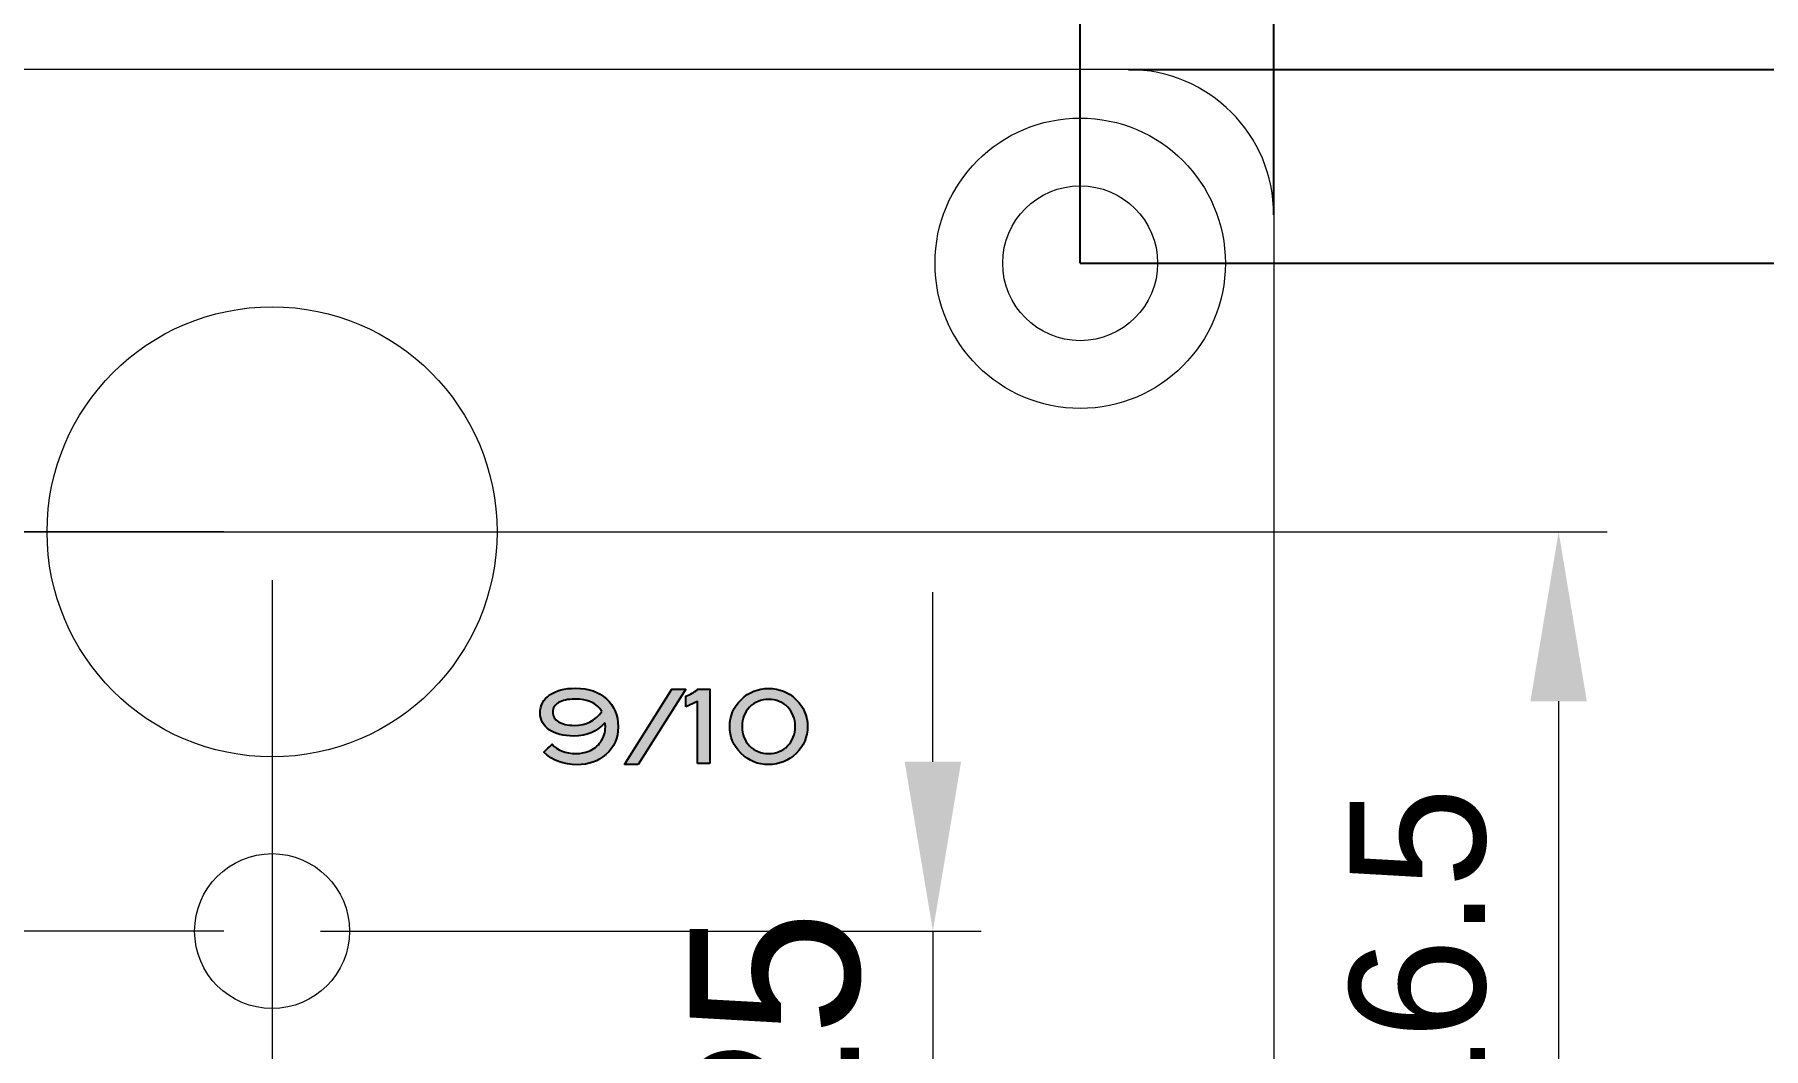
# Model space of a CAD drawing. Header units: millimetres. Extents: x 51 to 281, y -13 to 104.
# Drawn here: x 196.62 to 232.35, y 52.43 to 73.38 of the extents above; entities that cross this region are included whole.
import ezdxf

# ---------------------------------------------------------------- set-up
doc = ezdxf.new("R2010")
doc.units = ezdxf.units.MM
doc.header["$MEASUREMENT"] = 0
doc.layers.add('AM_5', color=3, linetype='Continuous', lineweight=15)
doc.layers.add('Labels', color=7, linetype='Continuous')
doc.styles.add('TH_GBDIM', font='romans.shx', dxfattribs={"width": 0.8, "bigfont": 'gbcbig.shx'})
doc.dimstyles.new('AM_GB$0', dxfattribs={"dimtxt": 3.5, "dimasz": 3.5, "dimexe": 1, "dimexo": 1, "dimgap": 1.5, "dimtad": 1, "dimdsep": 46, "dimtxsty": 'Standard', "dimcen": 0, "dimclrd": 256, "dimclre": 256, "dimclrt": 2, "dimadec": 0, "dimazin": 2, "dimtp": 0.1, "dimtm": 0.1, "dimtfac": 0.71, "dimtdec": 3, "dimtmove": 0, "dimatfit": 3, "dimfxl": 1, "dimlwd": -1, "dimlwe": -1, "dimarcsym": 0})
doc.dimstyles.new('TH_GBDIM', dxfattribs={"dimtxt": 3.5, "dimasz": 2.5, "dimexe": 2, "dimexo": 0, "dimgap": 1.5, "dimtad": 1, "dimdec": 1, "dimzin": 0, "dimdsep": 46, "dimtxsty": 'TH_GBDIM', "dimcen": 2.5, "dimclrd": 5, "dimclre": 5, "dimadec": 0, "dimazin": 0, "dimtfac": 0.714286, "dimtdec": 1, "dimtmove": 0, "dimatfit": 3, "dimfxl": 1, "dimtzin": 0, "dimlwd": -1, "dimlwe": -1, "dimarcsym": 0})

# ---------------------------------------------------------------- blocks, each defined once
blk = doc.blocks.new('*D5')
at = {"layer": 'AM_5', "linetype": 'ByBlock', "transparency": 16777216}
for p, q in [((166.527, 63.108), (229.114, 63.108)), ((228.114, 59.608), (228.114, 50.108)), ((166.527, 46.608), (229.114, 46.608))]:
    blk.add_line(p, q, dxfattribs=at)
at = {"layer": 'AM_5', "transparency": 16777216}
for points in [[(227.531, 59.608), (228.697, 59.608), (228.114, 63.108)], [(227.531, 50.108), (228.697, 50.108), (228.114, 46.608)]]:
    blk.add_solid(points, dxfattribs=at)
at = {"layer": 'Defpoints', "color": 0, "transparency": 16777216}
for p in [(165.527, 63.108), (165.527, 46.608), (228.114, 46.608)]:
    blk.add_point(p, dxfattribs=at)
at = {"layer": 'AM_5', "color": 7, "transparency": 16777216, "insert": (225.214, 54.186), "char_height": 2.8, "attachment_point": 5, "rotation": 90}
blk.add_mtext('16.5', dxfattribs=at)
blk = doc.blocks.new('*D32')
at = {"layer": 'AM_5', "linetype": 'ByBlock', "transparency": 16777216}
for p, q in [((201.527, 62.108), (201.527, 24.156)), ((222.227, 39.269), (222.227, 24.156)), ((218.727, 25.156), (205.027, 25.156))]:
    blk.add_line(p, q, dxfattribs=at)
at = {"layer": 'AM_5', "transparency": 16777216}
for points in [[(205.027, 25.74), (205.027, 24.573), (201.527, 25.156)], [(218.727, 25.74), (218.727, 24.573), (222.227, 25.156)]]:
    blk.add_solid(points, dxfattribs=at)
at = {"layer": 'Defpoints', "color": 0, "transparency": 16777216}
for p in [(201.527, 63.108), (222.227, 40.269), (201.527, 25.156)]:
    blk.add_point(p, dxfattribs=at)
at = {"layer": 'AM_5', "color": 7, "transparency": 16777216, "insert": (211.877, 28.406), "char_height": 3.5, "attachment_point": 5}
blk.add_mtext('20.7', dxfattribs=at)
blk = doc.blocks.new('*D6')
at = {"layer": 'AM_5', "linetype": 'ByBlock', "transparency": 16777216}
for p, q in [((183.527, 62.108), (183.527, 24.177)), ((201.527, 45.608), (201.527, 24.177)), ((198.027, 25.177), (187.027, 25.177))]:
    blk.add_line(p, q, dxfattribs=at)
at = {"layer": 'AM_5', "transparency": 16777216}
for points in [[(187.027, 25.76), (187.027, 24.594), (183.527, 25.177)], [(198.027, 25.76), (198.027, 24.594), (201.527, 25.177)]]:
    blk.add_solid(points, dxfattribs=at)
at = {"layer": 'Defpoints', "color": 0, "transparency": 16777216}
for p in [(183.527, 63.108), (201.527, 46.608), (183.527, 25.177)]:
    blk.add_point(p, dxfattribs=at)
at = {"layer": 'AM_5', "color": 7, "transparency": 16777216, "insert": (192.527, 28.427), "char_height": 3.5, "attachment_point": 5}
blk.add_mtext('18', dxfattribs=at)
blk = doc.blocks.new('*D42')
at = {"layer": 'AM_5', "linetype": 'ByBlock', "transparency": 16777216}
for p, q in [((215.183, 58.358), (215.183, 61.858)), ((202.527, 54.858), (216.183, 54.858)), ((215.183, 54.858), (215.183, 46.608)), ((202.527, 46.608), (216.183, 46.608)), ((215.183, 43.108), (215.183, 39.608))]:
    blk.add_line(p, q, dxfattribs=at)
at = {"layer": 'AM_5', "transparency": 16777216}
for points in [[(214.6, 58.358), (215.766, 58.358), (215.183, 54.858)], [(214.6, 43.108), (215.766, 43.108), (215.183, 46.608)]]:
    blk.add_solid(points, dxfattribs=at)
at = {"layer": 'Defpoints', "color": 0, "transparency": 16777216}
for p in [(201.527, 54.858), (201.527, 46.608), (215.183, 46.608)]:
    blk.add_point(p, dxfattribs=at)
at = {"layer": 'AM_5', "color": 7, "transparency": 16777216, "insert": (211.933, 50.733), "char_height": 3.5, "attachment_point": 5, "rotation": 90}
blk.add_mtext('8.25', dxfattribs=at)
blk = doc.blocks.new('*D9')
at = {"layer": 'AM_5', "linetype": 'ByBlock', "transparency": 16777216}
for p, q in [((193.659, 66.608), (193.659, 83.608)), ((200.527, 63.108), (192.659, 63.108)), ((193.659, 54.858), (193.659, 63.108)), ((200.527, 54.858), (192.659, 54.858)), ((193.659, 51.358), (193.659, 47.858))]:
    blk.add_line(p, q, dxfattribs=at)
at = {"layer": 'AM_5', "transparency": 16777216}
for points in [[(193.076, 66.608), (194.243, 66.608), (193.659, 63.108)], [(193.076, 51.358), (194.243, 51.358), (193.659, 54.858)]]:
    blk.add_solid(points, dxfattribs=at)
at = {"layer": 'Defpoints', "color": 0, "transparency": 16777216}
for p in [(193.659, 63.108), (201.527, 63.108), (201.527, 54.858)]:
    blk.add_point(p, dxfattribs=at)
at = {"layer": 'AM_5', "color": 7, "transparency": 16777216, "insert": (190.409, 76.858), "char_height": 3.5, "attachment_point": 5, "rotation": 90}
blk.add_mtext('8.25', dxfattribs=at)
blk = doc.blocks.new('*D10')
at = {"color": 5, "transparency": 16777216}
for p, q in [((219.227, 72.658), (261.319, 72.658)), ((259.319, 70.158), (259.319, 35.158)), ((218.227, 32.658), (261.319, 32.658))]:
    blk.add_line(p, q, dxfattribs=at)
for points in [[(258.903, 70.158), (259.736, 70.158), (259.319, 72.658)], [(258.903, 35.158), (259.736, 35.158), (259.319, 32.658)]]:
    blk.add_solid(points, dxfattribs=at)
at = {"layer": 'Defpoints', "color": 0, "transparency": 16777216}
for p in [(219.227, 72.658), (218.227, 32.658), (259.319, 32.658)]:
    blk.add_point(p, dxfattribs=at)
at = {"color": 0, "lineweight": 20, "transparency": 16777216, "insert": (256.069, 52.658), "char_height": 3.5, "attachment_point": 5, "rotation": 90, "style": 'TH_GBDIM'}
blk.add_mtext('40.0', dxfattribs=at)
blk = doc.blocks.new('*D11')
at = {"color": 5, "transparency": 16777216}
for p, q in [((92.227, 68.658), (92.227, 92.269)), ((222.227, 69.658), (222.227, 92.269)), ((219.727, 90.269), (94.727, 90.269))]:
    blk.add_line(p, q, dxfattribs=at)
for points in [[(94.727, 90.686), (94.727, 89.853), (92.227, 90.269)], [(219.727, 90.686), (219.727, 89.853), (222.227, 90.269)]]:
    blk.add_solid(points, dxfattribs=at)
at = {"layer": 'Defpoints', "color": 0, "transparency": 16777216}
for p in [(92.227, 90.269), (222.227, 69.658), (92.227, 68.658)]:
    blk.add_point(p, dxfattribs=at)
at = {"color": 0, "lineweight": 20, "transparency": 16777216, "insert": (157.227, 93.519), "char_height": 3.5, "attachment_point": 5, "style": 'TH_GBDIM'}
blk.add_mtext('130.0', dxfattribs=at)
blk = doc.blocks.new('*D13')
at = {"color": 5, "transparency": 16777216}
for p, q in [((218.227, 68.658), (251.326, 68.658)), ((249.326, 66.158), (249.326, 39.158)), ((218.227, 36.658), (251.326, 36.658))]:
    blk.add_line(p, q, dxfattribs=at)
for points in [[(248.909, 66.158), (249.742, 66.158), (249.326, 68.658)], [(248.909, 39.158), (249.742, 39.158), (249.326, 36.658)]]:
    blk.add_solid(points, dxfattribs=at)
at = {"layer": 'Defpoints', "color": 0, "transparency": 16777216}
for p in [(218.227, 68.658), (218.227, 36.658), (249.326, 36.658)]:
    blk.add_point(p, dxfattribs=at)
at = {"color": 0, "lineweight": 20, "transparency": 16777216, "insert": (246.076, 52.658), "char_height": 3.5, "attachment_point": 5, "rotation": 90, "style": 'TH_GBDIM'}
blk.add_mtext('32.0', dxfattribs=at)
blk = doc.blocks.new('*D14')
at = {"color": 5, "transparency": 16777216}
for p, q in [((96.227, 68.658), (96.227, 85.231)), ((218.227, 68.658), (218.227, 85.231)), ((215.727, 83.231), (98.727, 83.231))]:
    blk.add_line(p, q, dxfattribs=at)
for points in [[(98.727, 83.648), (98.727, 82.815), (96.227, 83.231)], [(215.727, 83.648), (215.727, 82.815), (218.227, 83.231)]]:
    blk.add_solid(points, dxfattribs=at)
at = {"layer": 'Defpoints', "color": 0, "transparency": 16777216}
for p in [(96.227, 83.231), (96.227, 68.658), (218.227, 68.658)]:
    blk.add_point(p, dxfattribs=at)
at = {"color": 0, "lineweight": 20, "transparency": 16777216, "insert": (157.227, 86.481), "char_height": 3.5, "attachment_point": 5, "style": 'TH_GBDIM'}
blk.add_mtext('122.0', dxfattribs=at)

msp = doc.modelspace()

# ---------------------------------------------------------------- hatches: boundary and pattern name
h = msp.add_hatch(color=7)
h.dxf.hatch_style = 1
edge = h.paths.add_edge_path()
edge.add_spline(control_points=[(207.254, 59.019), (207.379, 58.932), (207.548, 58.889), (207.761, 58.889), (207.761, 58.889), (208.032, 58.889), (208.246, 58.98), (208.402, 59.16)], knot_values=[0, 0, 0, 0, 0.058824, 0.058824, 0.058824, 0.058824, 0.117647, 0.117647, 0.117647, 0.117647], degree=3, periodic=0)
edge.add_spline(control_points=[(208.402, 59.16), (208.411, 59.138), (208.415, 59.109), (208.415, 59.076), (208.415, 59.076), (208.415, 58.964), (208.383, 58.863), (208.321, 58.772)], knot_values=[0.82353, 0.82353, 0.82353, 0.82353, 0.941177, 0.941177, 0.941177, 0.941177, 1, 1, 1, 1], degree=3, periodic=0)
edge.add_spline(control_points=[(208.321, 58.772), (208.321, 58.772), (208.321, 58.772), (208.321, 58.772), (208.321, 58.772), (208.258, 58.681), (208.174, 58.615), (208.07, 58.574), (208.07, 58.574)], knot_values=[0.764706, 0.764706, 0.764706, 0.764706, 0.764706, 0.764706, 0.764706, 0.764706, 0.82353, 0.82353, 0.82353, 0.82353, 0.82353], degree=3, periodic=0)
edge.add_spline(control_points=[(208.07, 58.574), (207.989, 58.543), (207.904, 58.527), (207.814, 58.527), (207.814, 58.527), (207.589, 58.527), (207.423, 58.592), (207.314, 58.72), (207.314, 58.72)], knot_values=[0.647059, 0.647059, 0.647059, 0.647059, 0.705882, 0.705882, 0.705882, 0.705882, 0.764706, 0.764706, 0.764706, 0.764706, 0.764706], degree=3, periodic=0)
edge.add_spline(control_points=[(207.314, 58.72), (207.314, 58.72), (207.143, 58.555), (207.143, 58.555), (207.143, 58.555)], knot_values=[0.588235, 0.588235, 0.588235, 0.588235, 0.647059, 0.647059, 0.647059, 0.647059, 0.647059], degree=3, periodic=0)
edge.add_spline(control_points=[(207.143, 58.555), (207.319, 58.381), (207.548, 58.295), (207.831, 58.295), (207.831, 58.295), (208.068, 58.295), (208.266, 58.365), (208.425, 58.507), (208.425, 58.507)], knot_values=[0.470588, 0.470588, 0.470588, 0.470588, 0.529412, 0.529412, 0.529412, 0.529412, 0.588235, 0.588235, 0.588235, 0.588235, 0.588235], degree=3, periodic=0)
edge.add_spline(control_points=[(208.425, 58.507), (208.595, 58.656), (208.679, 58.846), (208.679, 59.077), (208.679, 59.077)], knot_values=[0.411765, 0.411765, 0.411765, 0.411765, 0.470588, 0.470588, 0.470588, 0.470588, 0.470588], degree=3, periodic=0)
edge.add_spline(control_points=[(208.679, 59.077), (208.679, 59.318), (208.6, 59.512), (208.44, 59.657), (208.44, 59.657)], knot_values=[0.352941, 0.352941, 0.352941, 0.352941, 0.411765, 0.411765, 0.411765, 0.411765, 0.411765], degree=3, periodic=0)
edge.add_spline(control_points=[(208.44, 59.657), (208.281, 59.803), (208.068, 59.876), (207.801, 59.876), (207.801, 59.876)], knot_values=[0.294118, 0.294118, 0.294118, 0.294118, 0.352941, 0.352941, 0.352941, 0.352941, 0.352941], degree=3, periodic=0)
edge.add_spline(control_points=[(207.801, 59.876), (207.572, 59.876), (207.393, 59.829), (207.262, 59.737), (207.262, 59.737)], knot_values=[0.235294, 0.235294, 0.235294, 0.235294, 0.294118, 0.294118, 0.294118, 0.294118, 0.294118], degree=3, periodic=0)
edge.add_spline(control_points=[(207.262, 59.737), (207.132, 59.644), (207.067, 59.52), (207.067, 59.364), (207.067, 59.364)], knot_values=[0.176471, 0.176471, 0.176471, 0.176471, 0.235294, 0.235294, 0.235294, 0.235294, 0.235294], degree=3, periodic=0)
edge.add_spline(control_points=[(207.067, 59.364), (207.067, 59.22), (207.129, 59.105), (207.254, 59.019), (207.254, 59.019)], knot_values=[0.117647, 0.117647, 0.117647, 0.117647, 0.176471, 0.176471, 0.176471, 0.176471, 0.176471], degree=3, periodic=0)
edge = h.paths.add_edge_path(flags=16)
edge.add_spline(control_points=[(208.345, 59.398), (208.211, 59.206), (208.02, 59.109), (207.772, 59.109), (207.772, 59.109), (207.633, 59.109), (207.524, 59.134), (207.445, 59.185)], knot_values=[0.57143, 0.57143, 0.57143, 0.57143, 0.857144, 0.857144, 0.857144, 0.857144, 1, 1, 1, 1], degree=3, periodic=0)
edge.add_spline(control_points=[(207.445, 59.185), (207.366, 59.235), (207.327, 59.302), (207.327, 59.386), (207.327, 59.386)], knot_values=[0.428571, 0.428571, 0.428571, 0.428571, 0.571429, 0.571429, 0.571429, 0.571429, 0.571429], degree=3, periodic=0)
edge.add_spline(control_points=[(207.327, 59.386), (207.327, 59.465), (207.368, 59.529), (207.448, 59.578), (207.448, 59.578)], knot_values=[0.285714, 0.285714, 0.285714, 0.285714, 0.428571, 0.428571, 0.428571, 0.428571, 0.428571], degree=3, periodic=0)
edge.add_spline(control_points=[(207.448, 59.578), (207.529, 59.627), (207.64, 59.651), (207.781, 59.651), (207.781, 59.651)], knot_values=[0.142857, 0.142857, 0.142857, 0.142857, 0.285714, 0.285714, 0.285714, 0.285714, 0.285714], degree=3, periodic=0)
edge.add_spline(control_points=[(207.781, 59.651), (208.054, 59.651), (208.242, 59.567), (208.345, 59.398)], knot_values=[0, 0, 0, 0, 0.142857, 0.142857, 0.142857, 0.142857], degree=3, periodic=0)
edge = h.paths.add_edge_path()
edge.add_spline(control_points=[(209.096, 58.299), (209.096, 58.299), (210.076, 59.854), (210.076, 59.854)], knot_values=[0, 0, 0, 0, 0.2, 0.2, 0.2, 0.2], degree=3, periodic=0)
edge.add_spline(control_points=[(210.076, 59.854), (210.076, 59.854), (209.789, 59.854), (209.789, 59.854), (209.789, 59.854)], knot_values=[0.6, 0.6, 0.6, 0.6, 1, 1, 1, 1, 1], degree=3, periodic=0)
edge.add_spline(control_points=[(209.789, 59.854), (209.789, 59.854), (208.809, 58.299), (208.809, 58.299), (208.809, 58.299)], knot_values=[0.4, 0.4, 0.4, 0.4, 0.6, 0.6, 0.6, 0.6, 0.6], degree=3, periodic=0)
edge.add_spline(control_points=[(208.809, 58.299), (208.809, 58.299), (209.096, 58.299), (209.096, 58.299), (209.096, 58.299)], knot_values=[0.2, 0.2, 0.2, 0.2, 0.4, 0.4, 0.4, 0.4, 0.4], degree=3, periodic=0)
edge = h.paths.add_edge_path()
edge.add_spline(control_points=[(210.576, 58.322), (210.576, 58.322), (210.576, 59.854), (210.576, 59.854), (210.576, 59.854)], knot_values=[0.75, 0.75, 0.75, 0.75, 1, 1, 1, 1, 1], degree=3, periodic=0)
edge.add_spline(control_points=[(210.576, 59.854), (210.576, 59.854), (210.322, 59.854), (210.322, 59.854)], knot_values=[0.625001, 0.625001, 0.625001, 0.625001, 0.75, 0.75, 0.75, 0.75], degree=3, periodic=0)
edge.add_spline(control_points=[(210.322, 59.854), (210.251, 59.791), (210.169, 59.744), (210.076, 59.715), (210.076, 59.715)], knot_values=[0.5, 0.5, 0.5, 0.5, 0.625, 0.625, 0.625, 0.625, 0.625], degree=3, periodic=0)
edge.add_spline(control_points=[(210.076, 59.715), (210.076, 59.715), (210.076, 59.495), (210.076, 59.495)], knot_values=[0.375001, 0.375001, 0.375001, 0.375001, 0.5, 0.5, 0.5, 0.5], degree=3, periodic=0)
edge.add_spline(control_points=[(210.076, 59.495), (210.076, 59.495), (210.322, 59.6), (210.322, 59.6), (210.322, 59.6)], knot_values=[0.25, 0.25, 0.25, 0.25, 0.374999, 0.374999, 0.374999, 0.374999, 0.374999], degree=3, periodic=0)
edge.add_spline(control_points=[(210.322, 59.6), (210.322, 59.6), (210.322, 58.322), (210.322, 58.322), (210.322, 58.322)], knot_values=[0.125, 0.125, 0.125, 0.125, 0.25, 0.25, 0.25, 0.25, 0.25], degree=3, periodic=0)
edge.add_spline(control_points=[(210.322, 58.322), (210.322, 58.322), (210.576, 58.322), (210.576, 58.322)], knot_values=[0, 0, 0, 0, 0.125, 0.125, 0.125, 0.125], degree=3, periodic=0)
h = msp.add_hatch(color=7)
h.dxf.hatch_style = 1
edge = h.paths.add_edge_path()
edge.add_spline(control_points=[(212.356, 58.53), (212.514, 58.684), (212.593, 58.87), (212.593, 59.087)], knot_values=[0, 0, 0, 0, 0.111111, 0.111111, 0.111111, 0.111111], degree=3, periodic=0)
edge.add_spline(control_points=[(212.593, 59.087), (212.593, 59.302), (212.513, 59.488), (212.354, 59.645), (212.354, 59.645)], knot_values=[0.777778, 0.777778, 0.777778, 0.777778, 1, 1, 1, 1, 1], degree=3, periodic=0)
edge.add_spline(control_points=[(212.354, 59.645), (212.2, 59.796), (212.012, 59.871), (211.789, 59.871), (211.789, 59.871), (211.569, 59.871), (211.381, 59.796), (211.226, 59.645)], knot_values=[0.555557, 0.555557, 0.555557, 0.555557, 0.666668, 0.666668, 0.666668, 0.666668, 0.777778, 0.777778, 0.777778, 0.777778], degree=3, periodic=0)
edge.add_spline(control_points=[(211.226, 59.645), (211.226, 59.645), (211.226, 59.645), (211.226, 59.645), (211.226, 59.645)], knot_values=[0.555556, 0.555556, 0.555556, 0.555556, 0.555557, 0.555557, 0.555557, 0.555557, 0.555557], degree=3, periodic=0)
edge.add_spline(control_points=[(211.226, 59.645), (211.065, 59.488), (210.984, 59.302), (210.984, 59.087), (210.984, 59.087)], knot_values=[0.444444, 0.444444, 0.444444, 0.444444, 0.555556, 0.555556, 0.555556, 0.555556, 0.555556], degree=3, periodic=0)
edge.add_spline(control_points=[(210.984, 59.087), (210.984, 58.871), (211.064, 58.684), (211.224, 58.528), (211.224, 58.528)], knot_values=[0.333333, 0.333333, 0.333333, 0.333333, 0.444444, 0.444444, 0.444444, 0.444444, 0.444444], degree=3, periodic=0)
edge.add_spline(control_points=[(211.224, 58.528), (211.379, 58.375), (211.567, 58.299), (211.789, 58.299), (211.789, 58.299)], knot_values=[0.222222, 0.222222, 0.222222, 0.222222, 0.333333, 0.333333, 0.333333, 0.333333, 0.333333], degree=3, periodic=0)
edge.add_spline(control_points=[(211.789, 58.299), (212.009, 58.299), (212.198, 58.376), (212.356, 58.53), (212.356, 58.53)], knot_values=[0.111111, 0.111111, 0.111111, 0.111111, 0.222222, 0.222222, 0.222222, 0.222222, 0.222222], degree=3, periodic=0)
edge = h.paths.add_edge_path(flags=16)
edge.add_spline(control_points=[(211.395, 58.684), (211.292, 58.789), (211.241, 58.922), (211.241, 59.085), (211.241, 59.085)], knot_values=[0.444444, 0.444444, 0.444444, 0.444444, 0.555556, 0.555556, 0.555556, 0.555556, 0.555556], degree=3, periodic=0)
edge.add_spline(control_points=[(211.241, 59.085), (211.241, 59.249), (211.292, 59.383), (211.394, 59.487), (211.394, 59.487)], knot_values=[0.333333, 0.333333, 0.333333, 0.333333, 0.444444, 0.444444, 0.444444, 0.444444, 0.444444], degree=3, periodic=0)
edge.add_spline(control_points=[(211.394, 59.487), (211.496, 59.591), (211.628, 59.643), (211.789, 59.643), (211.789, 59.643)], knot_values=[0.222222, 0.222222, 0.222222, 0.222222, 0.333333, 0.333333, 0.333333, 0.333333, 0.333333], degree=3, periodic=0)
edge.add_spline(control_points=[(211.789, 59.643), (211.95, 59.643), (212.081, 59.591), (212.184, 59.487), (212.184, 59.487)], knot_values=[0.111111, 0.111111, 0.111111, 0.111111, 0.222222, 0.222222, 0.222222, 0.222222, 0.222222], degree=3, periodic=0)
edge.add_spline(control_points=[(212.184, 59.487), (212.286, 59.383), (212.337, 59.249), (212.337, 59.085)], knot_values=[0, 0, 0, 0, 0.111111, 0.111111, 0.111111, 0.111111], degree=3, periodic=0)
edge.add_spline(control_points=[(212.337, 59.085), (212.337, 58.922), (212.285, 58.789), (212.182, 58.684), (212.182, 58.684)], knot_values=[0.777778, 0.777778, 0.777778, 0.777778, 1, 1, 1, 1, 1], degree=3, periodic=0)
edge.add_spline(control_points=[(212.182, 58.684), (212.079, 58.58), (211.948, 58.527), (211.789, 58.527), (211.789, 58.527), (211.629, 58.527), (211.498, 58.58), (211.395, 58.684)], knot_values=[0.555557, 0.555557, 0.555557, 0.555557, 0.666668, 0.666668, 0.666668, 0.666668, 0.777778, 0.777778, 0.777778, 0.777778], degree=3, periodic=0)

# ---------------------------------------------------------------- linework, layer by layer
at = {"lineweight": 20}
for p, q in [((219.227, 72.658), (96.227, 72.658)), ((222.227, 69.658), (222.227, 35.658)), ((222.227, 69.658), (222.227, 67.008)), ((222.227, 67.008), (222.227, 38.308))]:
    msp.add_line(p, q, dxfattribs=at)
for centre, radius in [((218.227, 68.658), 3), ((218.227, 68.658), 1.6), ((201.527, 63.108), 4.65), ((201.527, 54.858), 1.6)]:
    msp.add_circle(centre, radius, dxfattribs=at)
msp.add_arc((219.227, 69.658), 3, 0, 90, dxfattribs=at)
at = {"layer": 'Labels', "color": 7}
for points, knots in [([(207.067, 59.364), (207.067, 59.364), (207.067, 59.52), (207.132, 59.644), (207.262, 59.737)], [0.17647059, 0.17647059, 0.17647059, 0.17647059, 0.1764706, 0.23529412, 0.23529412, 0.23529412, 0.23529412]), ([(207.262, 59.737), (207.262, 59.737), (207.393, 59.829), (207.572, 59.876), (207.801, 59.876)], [0.23529412, 0.23529412, 0.23529412, 0.23529412, 0.23529413, 0.29411765, 0.29411765, 0.29411765, 0.29411765]), ([(207.801, 59.876), (207.801, 59.876), (208.068, 59.876), (208.281, 59.803), (208.44, 59.657)], [0.29411765, 0.29411765, 0.29411765, 0.29411765, 0.29411766, 0.35294118, 0.35294118, 0.35294118, 0.35294118]), ([(208.809, 58.299), (208.809, 58.299), (208.809, 58.299), (209.789, 59.854), (209.789, 59.854)], [0.4, 0.4, 0.4, 0.4, 0.4, 0.6, 0.6, 0.6, 0.6]), ([(209.789, 59.854), (209.789, 59.854), (209.789, 59.854), (210.076, 59.854), (210.076, 59.854)], [0.6, 0.6, 0.6, 0.6, 0.6, 1, 1, 1, 1]), ([(210.076, 59.715), (210.076, 59.715), (210.169, 59.744), (210.251, 59.791), (210.322, 59.854)], [0.5, 0.5, 0.5, 0.5, 0.5, 0.625, 0.625, 0.625, 0.625]), ([(210.076, 59.495), (210.076, 59.495), (210.076, 59.495), (210.076, 59.715), (210.076, 59.715)], [0.375, 0.375, 0.375, 0.375, 0.375, 0.5, 0.5, 0.5, 0.5]), ([(210.322, 59.854), (210.322, 59.854), (210.322, 59.854), (210.576, 59.854), (210.576, 59.854)], [0.625, 0.625, 0.625, 0.625, 0.625, 0.75, 0.75, 0.75, 0.75]), ([(210.576, 59.854), (210.576, 59.854), (210.576, 59.854), (210.576, 58.322), (210.576, 58.322)], [0.75, 0.75, 0.75, 0.75, 0.75, 1, 1, 1, 1]), ([(211.226, 59.645), (211.226, 59.645), (211.381, 59.796), (211.569, 59.871), (211.789, 59.871), (211.789, 59.871), (212.012, 59.871), (212.2, 59.796), (212.354, 59.645)], [0.5555556, 0.5555556, 0.5555556, 0.5555556, 0.5555556, 0.6666667, 0.6666667, 0.6666667, 0.6666667, 0.7777778, 0.7777778, 0.7777778, 0.7777778]), ([(207.254, 59.019), (207.254, 59.019), (207.129, 59.105), (207.067, 59.22), (207.067, 59.364)], [0.11764706, 0.11764706, 0.11764706, 0.11764706, 0.11764707, 0.17647059, 0.17647059, 0.17647059, 0.17647059]), ([(207.448, 59.578), (207.448, 59.578), (207.368, 59.529), (207.327, 59.465), (207.327, 59.386)], [0.2857143, 0.2857143, 0.2857143, 0.2857143, 0.2857143, 0.4285714, 0.4285714, 0.4285714, 0.4285714]), ([(207.327, 59.386), (207.327, 59.386), (207.327, 59.302), (207.366, 59.235), (207.445, 59.185)], [0.4285714, 0.4285714, 0.4285714, 0.4285714, 0.4285714, 0.5714286, 0.5714286, 0.5714286, 0.5714286]), ([(207.445, 59.185), (207.445, 59.185), (207.524, 59.134), (207.633, 59.109), (207.772, 59.109), (207.772, 59.109), (208.02, 59.109), (208.211, 59.206), (208.345, 59.398)], [0.5714286, 0.5714286, 0.5714286, 0.5714286, 0.5714286, 0.7142857, 0.7142857, 0.7142857, 0.7142857, 1, 1, 1, 1]), ([(207.781, 59.651), (207.781, 59.651), (207.64, 59.651), (207.529, 59.627), (207.448, 59.578)], [0.1428571, 0.1428571, 0.1428571, 0.1428571, 0.1428572, 0.2857143, 0.2857143, 0.2857143, 0.2857143]), ([(208.44, 59.657), (208.44, 59.657), (208.6, 59.512), (208.679, 59.318), (208.679, 59.077)], [0.35294118, 0.35294118, 0.35294118, 0.35294118, 0.35294119, 0.41176471, 0.41176471, 0.41176471, 0.41176471]), ([(210.322, 59.6), (210.322, 59.6), (210.322, 59.6), (210.076, 59.495), (210.076, 59.495)], [0.25, 0.25, 0.25, 0.25, 0.25, 0.375, 0.375, 0.375, 0.375]), ([(210.322, 58.322), (210.322, 58.322), (210.322, 58.322), (210.322, 59.6), (210.322, 59.6)], [0.125, 0.125, 0.125, 0.125, 0.125, 0.25, 0.25, 0.25, 0.25]), ([(210.984, 59.087), (210.984, 59.087), (210.984, 59.302), (211.065, 59.488), (211.226, 59.645)], [0.4444444, 0.4444444, 0.4444444, 0.4444444, 0.4444445, 0.5555556, 0.5555556, 0.5555556, 0.5555556]), ([(211.394, 59.487), (211.394, 59.487), (211.292, 59.383), (211.241, 59.249), (211.241, 59.085)], [0.3333333, 0.3333333, 0.3333333, 0.3333333, 0.3333333, 0.4444444, 0.4444444, 0.4444444, 0.4444444]), ([(211.789, 59.643), (211.789, 59.643), (211.628, 59.643), (211.496, 59.591), (211.394, 59.487)], [0.2222222, 0.2222222, 0.2222222, 0.2222222, 0.2222222, 0.3333333, 0.3333333, 0.3333333, 0.3333333]), ([(212.184, 59.487), (212.184, 59.487), (212.081, 59.591), (211.95, 59.643), (211.789, 59.643)], [0.1111111, 0.1111111, 0.1111111, 0.1111111, 0.1111111, 0.2222222, 0.2222222, 0.2222222, 0.2222222]), ([(212.354, 59.645), (212.354, 59.645), (212.513, 59.488), (212.593, 59.302), (212.593, 59.087)], [0.7777778, 0.7777778, 0.7777778, 0.7777778, 0.7777778, 1, 1, 1, 1]), ([(208.402, 59.16), (208.246, 58.98), (208.032, 58.889), (207.761, 58.889), (207.761, 58.889), (207.548, 58.889), (207.379, 58.932), (207.254, 59.019)], [0, 0, 0, 0, 0.0588235, 0.0588235, 0.0588235, 0.0588235, 0.1176471, 0.1176471, 0.1176471, 0.1176471]), ([(208.07, 58.574), (208.07, 58.574), (208.174, 58.615), (208.258, 58.681), (208.321, 58.772), (208.321, 58.772), (208.383, 58.863), (208.415, 58.964), (208.415, 59.076), (208.415, 59.076), (208.415, 59.109), (208.411, 59.138), (208.402, 59.16)], [0.7647059, 0.7647059, 0.7647059, 0.7647059, 0.7647059, 0.8235294, 0.8235294, 0.8235294, 0.8235294, 0.8823529, 0.8823529, 0.8823529, 0.882353, 1, 1, 1, 1]), ([(208.679, 59.077), (208.679, 59.077), (208.679, 58.846), (208.595, 58.656), (208.425, 58.507)], [0.41176471, 0.41176471, 0.41176471, 0.41176471, 0.41176472, 0.47058824, 0.47058824, 0.47058824, 0.47058824]), ([(211.224, 58.528), (211.224, 58.528), (211.064, 58.684), (210.984, 58.871), (210.984, 59.087)], [0.3333333, 0.3333333, 0.3333333, 0.3333333, 0.3333333, 0.4444444, 0.4444444, 0.4444444, 0.4444444]), ([(211.241, 59.085), (211.241, 59.085), (211.241, 58.922), (211.292, 58.789), (211.395, 58.684)], [0.4444444, 0.4444444, 0.4444444, 0.4444444, 0.4444445, 0.5555556, 0.5555556, 0.5555556, 0.5555556]), ([(212.182, 58.684), (212.182, 58.684), (212.285, 58.789), (212.337, 58.922), (212.337, 59.085)], [0.7777778, 0.7777778, 0.7777778, 0.7777778, 0.7777778, 1, 1, 1, 1]), ([(207.143, 58.555), (207.143, 58.555), (207.143, 58.555), (207.314, 58.72), (207.314, 58.72)], [0.58823529, 0.58823529, 0.58823529, 0.58823529, 0.5882353, 0.64705882, 0.64705882, 0.64705882, 0.64705882]), ([(207.314, 58.72), (207.314, 58.72), (207.423, 58.592), (207.589, 58.527), (207.814, 58.527), (207.814, 58.527), (207.904, 58.527), (207.989, 58.543), (208.07, 58.574)], [0.6470588, 0.6470588, 0.6470588, 0.6470588, 0.6470588, 0.7058824, 0.7058824, 0.7058824, 0.7058824, 0.7647059, 0.7647059, 0.7647059, 0.7647059]), ([(211.395, 58.684), (211.395, 58.684), (211.498, 58.58), (211.629, 58.527), (211.789, 58.527), (211.789, 58.527), (211.948, 58.527), (212.079, 58.58), (212.182, 58.684)], [0.5555556, 0.5555556, 0.5555556, 0.5555556, 0.5555556, 0.6666667, 0.6666667, 0.6666667, 0.6666667, 0.7777778, 0.7777778, 0.7777778, 0.7777778]), ([(208.425, 58.507), (208.425, 58.507), (208.266, 58.365), (208.068, 58.295), (207.831, 58.295), (207.831, 58.295), (207.548, 58.295), (207.319, 58.381), (207.143, 58.555)], [0.4705882, 0.4705882, 0.4705882, 0.4705882, 0.4705882, 0.5294118, 0.5294118, 0.5294118, 0.5294118, 0.5882353, 0.5882353, 0.5882353, 0.5882353]), ([(209.096, 58.299), (209.096, 58.299), (209.096, 58.299), (208.809, 58.299), (208.809, 58.299)], [0.2, 0.2, 0.2, 0.2, 0.2, 0.4, 0.4, 0.4, 0.4]), ([(211.789, 58.299), (211.789, 58.299), (211.567, 58.299), (211.379, 58.375), (211.224, 58.528)], [0.2222222, 0.2222222, 0.2222222, 0.2222222, 0.2222222, 0.3333333, 0.3333333, 0.3333333, 0.3333333]), ([(212.356, 58.53), (212.356, 58.53), (212.198, 58.376), (212.009, 58.299), (211.789, 58.299)], [0.1111111, 0.1111111, 0.1111111, 0.1111111, 0.1111111, 0.2222222, 0.2222222, 0.2222222, 0.2222222])]:
    msp.add_open_spline(points, degree=3, knots=knots, dxfattribs=at)
for points in [[(210.076, 59.854), (210.076, 59.854), (209.096, 58.299), (209.096, 58.299)], [(208.345, 59.398), (208.242, 59.567), (208.054, 59.651), (207.781, 59.651)], [(212.337, 59.085), (212.337, 59.249), (212.286, 59.383), (212.184, 59.487)], [(212.593, 59.087), (212.593, 58.87), (212.514, 58.684), (212.356, 58.53)], [(210.576, 58.322), (210.576, 58.322), (210.322, 58.322), (210.322, 58.322)]]:
    msp.add_open_spline(points, degree=3, dxfattribs=at)

# ---------------------------------------------------------------- dimensions: what is measured, and where the dimension line sits
at = {"lineweight": 20}
for base, p1, p2, picture, middle in [((92.227, 90.269), (222.227, 69.658), (92.227, 68.658), '*D11', (157.227, 90.269)), ((96.227, 83.231), (218.227, 68.658), (96.227, 68.658), '*D14', (157.227, 83.231))]:
    dim = msp.add_linear_dim(base=base, p1=p1, p2=p2, dimstyle='TH_GBDIM', dxfattribs=at)
    dim.commit()
    dim.dimension.update_dxf_attribs({"geometry": picture, "text_midpoint": middle, "dimtype": 160})
for base, p1, p2, picture, middle in [((259.319, 32.658), (219.227, 72.658), (218.227, 32.658), '*D10', (259.319, 52.658)), ((249.326, 36.658), (218.227, 68.658), (218.227, 36.658), '*D13', (249.326, 52.658))]:
    dim = msp.add_linear_dim(base=base, p1=p1, p2=p2, angle=90, dimstyle='TH_GBDIM', dxfattribs=at)
    dim.commit()
    dim.dimension.update_dxf_attribs({"geometry": picture, "text_midpoint": middle, "dimtype": 160})
at = {"layer": 'AM_5'}
dim = msp.add_linear_dim(base=(193.659, 63.108), p1=(201.527, 54.858), p2=(201.527, 63.108), angle=90, dimstyle='AM_GB$0', override={"dimclrt": 7}, dxfattribs=at)
dim.commit()
dim.dimension.update_dxf_attribs({"geometry": '*D9', "text_midpoint": (190.409, 76.858)})
for base, p1, p2, override, picture, middle in [((228.114, 46.608), (165.527, 63.108), (165.527, 46.608), {"dimtxt": 2.8, "dimclrt": 7}, '*D5', (228.114, 54.186)), ((215.183, 46.608), (201.527, 54.858), (201.527, 46.608), {"dimclrt": 7}, '*D42', (215.183, 50.733))]:
    dim = msp.add_linear_dim(base=base, p1=p1, p2=p2, angle=90, dimstyle='AM_GB$0', override=override, dxfattribs=at)
    dim.commit()
    dim.dimension.update_dxf_attribs({"geometry": picture, "text_midpoint": middle, "dimtype": 160})
for base, p1, p2, picture, middle in [((183.527, 25.177), (201.527, 46.608), (183.527, 63.108), '*D6', (192.527, 28.427)), ((201.527, 25.156), (222.227, 40.269), (201.527, 63.108), '*D32', (211.877, 28.406))]:
    dim = msp.add_linear_dim(base=base, p1=p1, p2=p2, dimstyle='AM_GB$0', override={"dimclrt": 7}, dxfattribs=at)
    dim.commit()
    dim.dimension.update_dxf_attribs({"geometry": picture, "text_midpoint": middle})

doc.saveas('drawing.dxf')
